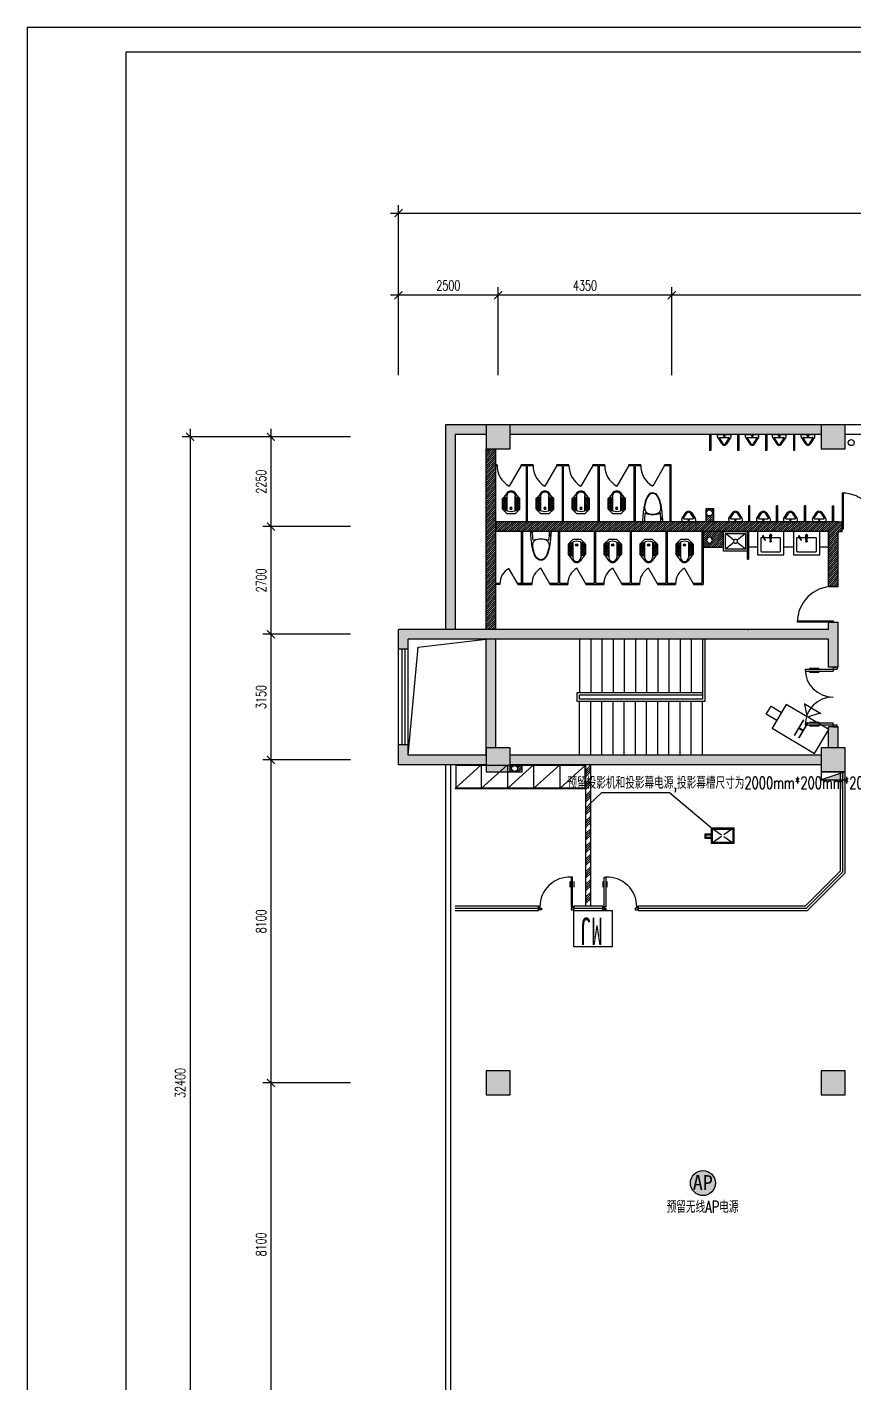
# Model space of a CAD drawing. Extents: x 243000 to 1039751, y -184758 to -16773.
# Drawn here: x 965985 to 986735, y -82988 to -48970 of the extents above; entities that cross this region are included whole.
import ezdxf
from ezdxf.enums import TextEntityAlignment as Align

# ---------------------------------------------------------------- set-up
doc = ezdxf.new("R2010")
doc.units = 0
doc.header["$LTSCALE"] = 1000
doc.header["$MEASUREMENT"] = 0
doc.layers.get('0').update_dxf_attribs({"linetype": 'CONTINUOUS'})
for name, color, linetype in [('2F-p', 2, 'CONTINUOUS'), ('_PAS CABLE TRAY', 7, 'CONTINUOUS'), ('rd-PDS点', 3, 'CONTINUOUS'), ('WALL', 7, 'CONTINUOUS'), ('Z-TEXT', 7, 'CONTINUOUS'), ('会议', 7, 'CONTINUOUS'), ('图框', 7, 'CONTINUOUS'), ('家具', 2, 'CONTINUOUS'), ('楼梯', 4, 'CONTINUOUS'), ('洁具', 4, 'CONTINUOUS'), ('消火栓', 1, 'CONTINUOUS'), ('玻璃线', 5, 'CONTINUOUS'), ('轴线标注', 1, 'CONTINUOUS'), ('门', 3, 'CONTINUOUS')]:
    doc.layers.add(name, color=color, linetype=linetype)
doc.styles.add('CHINESE', font='')
doc.styles.add('DIM_FONT', font='romans.shx', dxfattribs={"width": 0.7, "height": 250, "bigfont": 'hztxt.shx'})
doc.styles.add('rd-1', font='')
doc.styles.add('ROMANS', font='romans.shx', dxfattribs={"width": 0.7, "bigfont": 'hzdxf.shx'})
doc.styles.get("Standard").update_dxf_attribs({"font": '', "width": 0.6})
doc.styles.get('CHINESE').set_extended_font_data('NSimSun')
doc.styles.get('rd-1').set_extended_font_data('SimSun')
doc.styles.get('Standard').set_extended_font_data('SimSun')
pattern_1 = [(45, (482443.937, 25428.028), (-26.5165043, 26.5165043), [])]

# ---------------------------------------------------------------- blocks, each defined once
blk = doc.blocks.new('_fzh')
at = {"layer": 'WALL'}
blk.add_hatch(color=7, dxfattribs=at).paths.add_polyline_path([(0.5, 0.5), (-0.5, 0.5), (-0.5, -0.5), (0.5, -0.5)])
at = {"layer": 'WALL', "color": 7}
blk.add_lwpolyline([(-0.5, -0.5), (0.5, -0.5), (0.5, 0.5), (-0.5, 0.5)], close=True, dxfattribs=at)
blk = doc.blocks.new('_LV12')
at = {"color": 8}
for p, q in [((-250, -50), (-39, -219)), ((-250, -450), (-39, -281)), ((39, -219), (250, -50)), ((39, -281), (250, -450))]:
    blk.add_line(p, q, dxfattribs=at)
for points in [[(300, -500), (300, 0), (-300, 0), (-300, -500)], [(250, -450), (250, -50), (-250, -50), (-250, -450)]]:
    blk.add_lwpolyline(points, close=True, dxfattribs=at)
blk.add_circle((0, -250), 50, dxfattribs=at)
blk = doc.blocks.new('_LV13')
at = {"color": 8}
blk.add_circle((0, 0), 0.5, dxfattribs=at)
blk = doc.blocks.new('sdg')
at = {"layer": '洁具', "color": 8}
for p, q in [((-20737, -199410), (-21397, -199410)), ((-21203, -199632), (-21252, -199548)), ((-21195, -199627), (-21243, -199543)), ((-21082, -199618), (-21088, -199504)), ((-21087, -199520), (-21086, -199504)), ((-21063, -199490), (-21071, -199490)), ((-21052, -199618), (-21046, -199504)), ((-21048, -199504), (-21047, -199520))]:
    blk.add_line(p, q, dxfattribs=at)
blk.add_lwpolyline([(-21397, -199410), (-21397, -200000), (-20737, -200000), (-20737, -199410)], dxfattribs=at)
blk.add_lwpolyline([(-21084, -199570), (-21297, -199570, 0.414214), (-21317, -199590), (-21317, -199900, 0.414214), (-21297, -199920), (-20837, -199920, 0.414214), (-20817, -199900), (-20817, -199590, 0.414214), (-20837, -199570), (-21049, -199570)], format="xyb", dxfattribs=at)
blk.add_lwpolyline([(-21047, -199520, 0.105461), (-21049, -199513, 0.10111), (-21053, -199507, 0.09551), (-21059, -199503, 0.091895), (-21067, -199501, 0.091895), (-21075, -199503, 0.09551), (-21081, -199507, 0.10111), (-21086, -199513, 0.105461), (-21087, -199520, 0.105461), (-21085, -199527, 0.10111), (-21081, -199533, 0.09551), (-21075, -199537, 0.091895), (-21067, -199538, 0.091895), (-21059, -199537, 0.09551), (-21053, -199533, 0.10111), (-21048, -199527, 0.105461)], format="xyb", close=True, dxfattribs=at)
for centre, radius in [((-21252, -199538), 10), ((-21067, -199661), 21.3)]:
    blk.add_circle(centre, radius, dxfattribs=at)
for centre, radius, start, end in [((-21252, -199538), 17.5, 316.8257, 283.6226), ((-21199, -199629), 5, 210.2242, 30.2242), ((-21067, -199503), 21, 357.2232, 183.2251), ((-21071, -199505), 15, 90.2242, 175.8344), ((-21067, -199605), 19.4, 219.5235, 320.9248), ((-21063, -199505), 15, 4.6139, 90.2242)]:
    blk.add_arc(centre, radius, start, end, dxfattribs=at)
blk = doc.blocks.new('_ArchTick')
at = {"color": 0, "linetype": 'ByBlock', "const_width": 0.15}
blk.add_lwpolyline([(-0.5, -0.5), (0.5, 0.5)], dxfattribs=at)
blk = doc.blocks.new('A$C544B18FA')
at = {"layer": '洁具', "color": 8}
for p, q in [((0, 380), (120, 424)), ((0, 350), (120, 394)), ((0, 120), (0, 380)), ((0, 320), (120, 364)), ((120, 80), (120, 452)), ((320, 80), (320, 452)), ((440, 380), (320, 424)), ((440, 350), (320, 394)), ((440, 320), (320, 364)), ((440, 120), (440, 380)), ((0, 290), (120, 334)), ((0, 260), (120, 304)), ((0, 230), (120, 274)), ((0, 200), (120, 244)), ((0, 170), (120, 214)), ((0, 140), (120, 184)), ((120, 0), (0, 120)), ((7, 113), (120, 154)), ((29, 91), (120, 124)), ((51, 69), (120, 94)), ((440, 290), (320, 334)), ((440, 260), (320, 304)), ((440, 230), (320, 274)), ((440, 200), (320, 244)), ((440, 170), (320, 214)), ((440, 140), (320, 184)), ((433, 113), (320, 154)), ((411, 91), (320, 124)), ((320, 0), (440, 120)), ((389, 69), (320, 94)), ((120, 0), (320, 0))]:
    blk.add_line(p, q, dxfattribs=at)
for radius in [29, 19]:
    blk.add_circle((220, 141), radius, dxfattribs=at)
for centre, radius, start, end in [((-505, 915), 736, 313.38, 329.6162), ((220, 452), 100, 0, 180), ((220, 452), 128, 44.903, 135.097), ((945, 915), 736, 210.3838, 226.62), ((135, 80), 15, 180, 249.7576), ((220, 311), 261, 249.7576, 290.2424), ((305, 80), 15, 290.2424, 0)]:
    blk.add_arc(centre, radius, start, end, dxfattribs=at)
blk = doc.blocks.new('A$C48413B5D')
at = {"color": 8}
for p, q in [((0, 22), (0, 487)), ((61, 36), (105, 41)), ((63, 20), (61, 36)), ((106, 24), (63, 20)), ((105, 44), (71, 41)), ((71, 41), (71, 38)), ((105, 41), (105, 44)), ((105, 41), (106, 24))]:
    blk.add_line(p, q, dxfattribs=at)
for centre, radius, start, end in [((21, 488), 21.3, 84.3694, 181.1223), ((10, 453), 9.5, 88.8366, 186.8562), ((-31, -1525), 1988, 82.9992, 88.8366), ((-262, -3912), 4431, 81.6916, 86.3021), ((647, 263), 463, 157.9556, 180.9676), ((345, 310), 151, 82.9692, 172.1351), ((210, 440), 8.29, 337.9556, 81.067), ((251, -436), 903, 68.4531, 82.8162), ((234, -509), 991, 70.7068, 81.6781), ((381, -4), 467, 50.0653, 67.1827), ((412, 45), 398, 49.2492, 64.5915), ((587, 255), 124, 359.2097, 47.3582), ((604, 263), 119, 355.5423, 49.9861), ((10, 56), 9.5, 173.1438, 271.1634), ((21, 21), 21.3, 178.8777, 275.6306), ((-31, 2034), 1988, 271.1634, 277.0008), ((-262, 4422), 4431, 273.6979, 278.3084), ((647, 246), 463, 179.0324, 202.0444), ((703, 260), 513, 172.1351, 180.5584), ((703, 249), 513, 179.4416, 187.8649), ((345, 199), 151, 187.8649, 277.0308), ((210, 69), 8.29, 278.933, 22.0444), ((251, 945), 903, 277.1838, 291.5469), ((234, 1018), 991, 278.3219, 289.2932), ((381, 513), 467, 292.8173, 309.9347), ((412, 464), 398, 295.4085, 310.7508), ((587, 254), 124, 312.6366, 359.6318), ((604, 246), 119, 309.9347, 3.6449)]:
    blk.add_arc(centre, radius, start, end, dxfattribs=at)
blk = doc.blocks.new('542422')
at = {"layer": '消火栓'}
blk.add_hatch(color=7, dxfattribs=at).paths.add_polyline_path([(116564, 164856), (115964, 164656), (116564, 164656)])
at = {"layer": '消火栓', "color": 7}
blk.add_line((116564, 164856), (115964, 164656), dxfattribs=at)
blk.add_lwpolyline([(115964, 164856), (115964, 164656), (116564, 164656), (116564, 164856)], close=True, dxfattribs=at)
blk = doc.blocks.new('_LV7')
at = {"color": 8}
for p, q in [((-170, -61), (-170, 0)), ((-170, 0), (170, 0)), ((170, -61), (170, 0)), ((-162, -88), (-69, -231)), ((-124, -91), (-43, -216)), ((-116, -76), (116, -76)), ((43, -216), (124, -91)), ((69, -231), (162, -88))]:
    blk.add_line(p, q, dxfattribs=at)
blk.add_circle((0, -38), 17.7, dxfattribs=at)
for centre, radius, start, end in [((-120, -61), 50, 180, 213.0863), ((-116, -86), 10, 90, 213.0863), ((0, -191), 80, 210, 330), ((0, -191), 50, 210, 330), ((116, -86), 10, 326.9137, 90), ((120, -61), 50, 326.9137, 0)]:
    blk.add_arc(centre, radius, start, end, dxfattribs=at)
blk = doc.blocks.new('qjjk')
at = {"layer": 'rd-PDS点', "color": 4, "linetype": 'Continuous', "lineweight": -3, "ltscale": 0.0001}
for p, q in [((9508382, 12632673), (9508383, 12633199)), ((9508383, 12633199), (9509319, 12633199)), ((9509319, 12633199), (9509318, 12632672)), ((9508382, 12633024), (9508148, 12633024)), ((9508148, 12633024), (9508148, 12632848)), ((9508148, 12632848), (9508382, 12632848)), ((9509318, 12632672), (9508382, 12632673)), ((9508850, 12632672), (9508685, 12632490)), ((9509016, 12632489), (9508850, 12632672)), ((9508664, 12632484), (9509032, 12632484))]:
    blk.add_line(p, q, dxfattribs=at)
at = {"layer": 'rd-PDS点', "color": 4, "linetype": 'Continuous', "lineweight": -3, "ltscale": 0.0001, "style": 'rd-1', "oblique": 360, "width": 0.7}
blk.add_text('H', height=351, rotation=359.9685, dxfattribs=at).set_placement((9508863, 12632927), align=Align.MIDDLE)
blk = doc.blocks.new('MJ')
at = {"color": 3}
for p, q in [((289112, -76525), (290067, -76525)), ((289112, -77430), (289112, -76525)), ((290067, -76525), (290067, -77430)), ((290067, -77430), (289112, -77430))]:
    blk.add_line(p, q, dxfattribs=at)
at = {"color": 3, "insert": (289350, -76571), "char_height": 684.3, "width": 2771.37, "attachment_point": 1}
blk.add_mtext('MJ', dxfattribs=at)
blk = doc.blocks.new('ap')
at = {"layer": '_PAS CABLE TRAY', "linetype": 'ByBlock'}
h = blk.add_hatch(color=6, dxfattribs=at)
h.set_gradient(color1=(255, 0, 191), one_color=1, tint=1, name='SPHERICAL')
h.paths.add_polyline_path([(398747, 179710, 1), (398153, 179710, 1)])
at = {"layer": '_PAS CABLE TRAY', "color": 24, "linetype": 'ByBlock'}
blk.add_circle((398450, 179710), 297, dxfattribs=at)
at = {"layer": '_PAS CABLE TRAY', "color": 6, "linetype": 'ByBlock', "insert": (398210, 179900), "char_height": 350, "width": 670, "attachment_point": 1, "style": 'CHINESE'}
blk.add_mtext('{\\fSimSun|b0|i0|c0|p2;\\C4;AP}', dxfattribs=at)
blk = doc.blocks.new('fasdfa')
at = {"color": 4}
for p, q in [((898917, -115832), (927878, -115832)), ((898917, -115832), (898917, -136309)), ((899892, -116076), (927634, -116076)), ((899892, -136065), (899892, -116076))]:
    blk.add_line(p, q, dxfattribs=at)

msp = doc.modelspace()

# ---------------------------------------------------------------- hatches: boundary and pattern name
at = {"layer": 'WALL'}
for points in [[(976714.4, -59182.4), (977494.4, -59182.5), (977494.4, -58942.5), (976474.4, -58942.4), (976474.4, -64072.4), (976714.4, -64072.4)], [(978094.4, -58942.5), (978094.4, -59182.5), (985894.4, -59182.5), (985894.4, -58942.5)], [(977494.4, -67042.5), (977734.4, -67042.5), (977734.4, -64312.5), (977494.4, -64312.5)], [(977494.4, -67462.5), (977494.4, -67222.4), (975534.4, -67222.4), (975534.4, -66967.5), (975294.4, -66967.5), (975294.4, -67462.5)]]:
    msp.add_hatch(color=7, dxfattribs=at).paths.add_polyline_path(points)
h = msp.add_hatch(dxfattribs=at)
h.set_pattern_fill('ANSI31', scale=300, style=0)
h.set_pattern_definition(pattern_1)
h.paths.add_polyline_path([(977734.4, -59542.5), (977494.4, -59542.5), (977494.4, -64072.4), (977734.4, -64072.4)])
h = msp.add_hatch(dxfattribs=at)
h.set_pattern_fill('ANSI31', scale=300, style=0)
h.set_pattern_definition(pattern_1)
h.paths.add_polyline_path([(983199.5, -61050.6), (983002, -61050.6), (983002, -61372.4), (983199.5, -61372.4)])
h.paths.add_polyline_path([(983015.8, -61151.6, -1), (983165.8, -61151.6, -1)], flags=16)
h = msp.add_hatch(dxfattribs=at)
h.set_pattern_fill('ANSI31', scale=300, style=0)
h.set_pattern_definition(pattern_1)
h.paths.add_polyline_path([(986414.4, -61372.4), (986314.4, -61372.4), (977734.4, -61372.4), (977734.4, -61612.5), (986074.4, -61612.5), (986074.4, -62992.4), (986314.4, -62992.4), (986314.4, -61612.5), (986414.4, -61612.5)])
h = msp.add_hatch(dxfattribs=at)
h.set_pattern_fill('ANSI31', scale=300, style=0)
h.set_pattern_definition(pattern_1)
h.paths.add_polyline_path([(983444.4, -61612.5), (982929.4, -61612.5), (982929.4, -62012.5), (983444.4, -62012.5)])
h.paths.add_polyline_path([(983015.8, -61833.3, -1), (983165.8, -61833.3, -1)], flags=16)
h = msp.add_hatch(color=7, dxfattribs=at)
h.paths.add_polyline_path([(985894.4, -67222.4), (978094.4, -67222.4), (978094.4, -67462.5), (982994.4, -67462.5), (982994.4, -67462.5), (983494.4, -67462.5), (983494.4, -67462.5), (985894.4, -67462.5)])
h.paths.add_polyline_path([(986314.4, -66517.5), (986288.1, -66517.5), (986288.1, -66517.5), (986188.1, -66517.5), (986188.1, -66517.5), (986074.4, -66517.5), (986074.4, -67042.5), (986314.4, -67042.5)])
h.paths.add_polyline_path([(986314.4, -63892.4), (986074.4, -63892.4), (986074.4, -64072.4), (975294.4, -64072.4), (975294.4, -64567.5), (975534.4, -64567.5), (975534.4, -64312.5), (977494.4, -64312.5), (977494.4, -64312.5), (977494.4, -64312.5), (986074.4, -64312.5), (986074.4, -65017.5), (986314.4, -65017.5)])
h = msp.add_hatch(dxfattribs=at)
h.set_pattern_fill('ANSI31', scale=300, style=0)
h.set_pattern_definition(pattern_1)
h.paths.add_polyline_path([(978394.4, -67642.5), (978394.4, -67462.5), (978094.4, -67462.5), (978094.4, -67642.5)])
h.paths.add_polyline_path([(978130.6, -67557.4, -1), (978280.6, -67557.4, -1)], flags=16)
h = msp.add_hatch(dxfattribs=at)
h.set_pattern_fill('ANSI34', scale=300, style=0)
h.set_pattern_definition([(45, (482443.94, 25428.03), (-159.09903, 159.09903), []), (45, (482496.97, 25428.03), (-159.09903, 159.09903), []), (45, (482550, 25428.03), (-159.09903, 159.09903), []), (45, (482603.04, 25428.03), (-159.09903, 159.09903), [])])
h.paths.add_polyline_path([(980114.4, -67462.5), (979994.4, -67462.5), (979994.4, -71002.5), (980114.4, -71002.5)])

# ---------------------------------------------------------------- linework, layer by layer
at = {"layer": 'WALL', "color": 7}
for p, q in [((976474.4, -58942.4), (976474.4, -64072.4)), ((977494.4, -58942.5), (976474.4, -58942.4)), ((976714.4, -59182.4), (976714.4, -64072.4)), ((977494.4, -59182.5), (976714.4, -59182.4)), ((1010114.4, -58942.5), (977494.4, -58942.5)), ((985894.4, -59182.5), (978094.4, -59182.5)), ((982844.8, -58942.4), (982844.8, -58942.5)), ((1002094.4, -59182.5), (986494.4, -59182.5)), ((977494.4, -64072.4), (977494.4, -59542.5)), ((977734.4, -64072.4), (977734.4, -59542.5)), ((983199.5, -61050.6), (983002, -61050.6)), ((983002, -61050.6), (983002, -61372.4)), ((983199.5, -61372.4), (983199.5, -61050.6)), ((986314.4, -61372.4), (977734.4, -61372.4)), ((977734.4, -61372.4), (977734.4, -61612.5)), ((986314.4, -61372.4), (986414.4, -61372.4)), ((986414.4, -61612.5), (986414.4, -61372.4)), ((986074.4, -61612.5), (977734.4, -61612.5)), ((983444.4, -62012.5), (983444.4, -61612.5)), ((986074.4, -62992.4), (986074.4, -61612.5)), ((986074.4, -62992.4), (986074.4, -61612.5)), ((986314.4, -62992.4), (986314.4, -61612.5)), ((986314.4, -61612.5), (986414.4, -61612.5)), ((982929.4, -62012.5), (983444.4, -62012.5)), ((986074.4, -62992.4), (986314.4, -62992.4)), ((986074.4, -62992.4), (986314.4, -62992.4)), ((986074.4, -64072.4), (986074.4, -63892.4)), ((986074.4, -63892.4), (986314.4, -63892.4)), ((986074.4, -64072.4), (986074.4, -63892.4)), ((986074.4, -63892.4), (986314.4, -63892.4)), ((986314.4, -65017.5), (986314.4, -63892.4)), ((986074.4, -64072.4), (975294.4, -64072.4)), ((975294.4, -64567.5), (975294.4, -64072.4)), ((975534.4, -64567.5), (975294.4, -64567.5)), ((986074.4, -64312.5), (975534.4, -64312.5)), ((975534.4, -64567.5), (975534.4, -64312.5)), ((975534.4, -67222.4), (975791.3, -64515.3)), ((975791.3, -64515.3), (977494.4, -64312.5)), ((977494.4, -67222.4), (977494.4, -64312.5)), ((977734.4, -67042.5), (977734.4, -64312.5)), ((986074.4, -65017.5), (986074.4, -64312.5)), ((986314.4, -65017.5), (986074.4, -65017.5)), ((986188.1, -65017.5), (986288.1, -65017.5)), ((986074.4, -67042.5), (986074.4, -66517.5)), ((986314.4, -66517.5), (986074.4, -66517.5)), ((986188.1, -66517.5), (986288.1, -66517.5)), ((986314.4, -67042.5), (986314.4, -66517.5)), ((975294.4, -67462.5), (975294.4, -66967.5)), ((975534.4, -66967.5), (975294.4, -66967.5)), ((975534.4, -67222.4), (975534.4, -66967.5)), ((975294.4, -67462.5), (975294.4, -67222.4)), ((977494.4, -67222.4), (975534.4, -67222.4)), ((985894.4, -67222.4), (978094.4, -67222.4)), ((977494.4, -67462.5), (975294.4, -67462.5)), ((985894.4, -67462.5), (978094.4, -67462.5)), ((978094.4, -67642.5), (978394.4, -67642.5)), ((978394.4, -67642.5), (978394.4, -67462.5))]:
    msp.add_line(p, q, dxfattribs=at)
msp.add_lwpolyline([(982929.4, -61612.5), (982929.4, -62012.5)], dxfattribs=at)
for centre in [(986644.4, -59387.4), (978205.6, -67557.4)]:
    msp.add_circle(centre, 75, dxfattribs=at)
at = {"layer": '会议', "color": 6}
for p, q in [((983139.9, -69047.4), (983393.2, -69224.9)), ((983704.9, -69048.2), (983451.2, -69224.9)), ((983393.1, -69265.4), (983139.4, -69442.2)), ((983451.1, -69265.5), (983704.4, -69442.9))]:
    msp.add_line(p, q, dxfattribs=at)
for points in [[(983139.9, -69047.4), (983704.9, -69048.2), (983704.4, -69442.9), (983139.4, -69442.2)], [(982981.9, -69195.2), (983142.8, -69195.4), (983142.6, -69314.5), (982981.8, -69314.3)], [(983000.7, -69218.9), (983145.1, -69219), (983145, -69291.2), (983000.6, -69291)], [(983169.9, -69077.5), (983674.8, -69078.1), (983674.4, -69412.9), (983169.4, -69412.2)]]:
    msp.add_lwpolyline(points, close=True, dxfattribs=at)
at = {"layer": '家具', "color": 7}
for p, q in [((976714.4, -68062.5), (977370.4, -67462.5)), ((977370.4, -67462.5), (977370.4, -68062.5)), ((977370.4, -68062.5), (978026.4, -67462.5)), ((978026.4, -67462.5), (978026.4, -68062.5)), ((978026.4, -68062.5), (978682.4, -67462.5)), ((978682.4, -67462.5), (978682.4, -68062.5)), ((978682.4, -68062.5), (979338.4, -67462.5)), ((979338.4, -67462.5), (979338.4, -68062.5)), ((979338.4, -68062.5), (979994.4, -67462.5)), ((976714.4, -68062.5), (979994.4, -68062.5))]:
    msp.add_line(p, q, dxfattribs=at)
msp.add_lwpolyline([(976734.4, -68042.5), (979974.4, -68042.5), (979974.4, -67482.5), (976734.4, -67482.5)], close=True, dxfattribs=at)
at = {"layer": '楼梯', "color": 7}
for p, q in [((979834.4, -64312.5), (979834.4, -65652.5)), ((980114.4, -64312.5), (980114.4, -65652.5)), ((980394.4, -64312.5), (980394.4, -65652.5)), ((980674.4, -64312.5), (980674.4, -65652.5)), ((980954.4, -64312.5), (980954.4, -65652.5)), ((981234.4, -64312.5), (981234.4, -65652.5)), ((981514.4, -64312.5), (981514.4, -65652.5)), ((981794.4, -64312.5), (981794.4, -65652.5)), ((982074.4, -64312.5), (982074.4, -65652.5)), ((982354.4, -64312.5), (982354.4, -65652.5)), ((982634.4, -64312.5), (982634.4, -65652.5)), ((982914.4, -64312.5), (982914.4, -65652.5)), ((982974.4, -64312.5), (982974.4, -65882.5)), ((979774.4, -65882.5), (979774.4, -65652.5)), ((979774.4, -65652.5), (982914.4, -65652.5)), ((982914.4, -65652.5), (982914.4, -65822.5)), ((982974.4, -65882.5), (979774.4, -65882.5)), ((979834.4, -65822.5), (979834.4, -65712.5)), ((979834.4, -65712.5), (982914.4, -65712.5)), ((982914.4, -65822.5), (979834.4, -65822.5)), ((979834.4, -67222.5), (979834.4, -65882.5)), ((980114.4, -67222.5), (980114.4, -65882.5)), ((980394.4, -67222.5), (980394.4, -65882.5)), ((980674.4, -67222.5), (980674.4, -65882.5)), ((980954.4, -67222.5), (980954.4, -65882.5)), ((981234.4, -67222.5), (981234.4, -65882.5)), ((981514.4, -67222.5), (981514.4, -65882.5)), ((981794.4, -67222.5), (981794.4, -65882.5)), ((982074.4, -67222.5), (982074.4, -65882.5)), ((982354.4, -67222.5), (982354.4, -65882.5)), ((982634.4, -67222.5), (982634.4, -65882.5)), ((982914.4, -67222.5), (982914.4, -65882.5))]:
    msp.add_line(p, q, dxfattribs=at)
at = {"layer": '洁具', "color": 7}
for p, q in [((983124.4, -59582.5), (983094.4, -59582.5)), ((983824.4, -59582.5), (983794.4, -59582.5)), ((984524.4, -59582.5), (984494.4, -59582.5)), ((985224.4, -59582.5), (985194.4, -59582.5)), ((977767, -59942.4), (977734.4, -59942.4)), ((977767, -59972.4), (977734.4, -59972.4)), ((977767, -59972.4), (977767, -59942.4)), ((978367, -59957.4), (978067, -60477)), ((978667, -59942.4), (978367, -59942.4)), ((978367, -59972.4), (978367, -59942.4)), ((978667, -59942.4), (978367, -59942.4)), ((978367, -59972.4), (978367, -59942.4)), ((978502, -59972.4), (978367, -59972.4)), ((978502, -59972.4), (978367, -59972.4)), ((978502, -61372.4), (978502, -59972.4)), ((978502, -61372.4), (978502, -59972.4)), ((978532, -61372.4), (978532, -59972.4)), ((978532, -61372.4), (978532, -59972.4)), ((978667, -59972.4), (978532, -59972.4)), ((978667, -59972.4), (978667, -59942.4)), ((979267, -59957.4), (978967, -60477)), ((979567, -59942.4), (979267, -59942.4)), ((979267, -59972.4), (979267, -59942.4)), ((979567, -59942.4), (979267, -59942.4)), ((979267, -59972.4), (979267, -59942.4)), ((979402, -59972.4), (979267, -59972.4)), ((979402, -59972.4), (979267, -59972.4)), ((979402, -61372.4), (979402, -59972.4)), ((979402, -61372.4), (979402, -59972.4)), ((979432, -61372.4), (979432, -59972.4)), ((979432, -61372.4), (979432, -59972.4)), ((979567, -59972.4), (979432, -59972.4)), ((979567, -59972.4), (979567, -59942.4)), ((980167, -59957.4), (979867, -60477)), ((980467, -59942.4), (980167, -59942.4)), ((980167, -59972.4), (980167, -59942.4)), ((980302, -59972.4), (980167, -59972.4)), ((980302, -61372.4), (980302, -59972.4)), ((980332, -61372.4), (980332, -59972.4)), ((980467, -59972.4), (980332, -59972.4)), ((980467, -59972.4), (980467, -59942.4)), ((981067, -59957.4), (980767, -60477)), ((981367, -59942.4), (981067, -59942.4)), ((981067, -59972.4), (981067, -59942.4)), ((981202, -59972.4), (981067, -59972.4)), ((981202, -61372.4), (981202, -59972.4)), ((981202, -61372.4), (981202, -59972.4)), ((981232, -59942.4), (981232, -59942.4)), ((981232, -61372.4), (981232, -59972.4)), ((981232, -61372.4), (981232, -59972.4)), ((981367, -59972.4), (981232, -59972.4)), ((981367, -59972.4), (981232, -59972.4)), ((981367, -59972.4), (981367, -59942.4)), ((981967, -59957.4), (981667, -60477)), ((982132, -59942.4), (981967, -59942.4)), ((981967, -59972.4), (981967, -59942.4)), ((982102, -59972.4), (981967, -59972.4)), ((982102, -61372.4), (982102, -59972.4)), ((982132, -61372.4), (982132, -59942.4)), ((984104.4, -60972.4), (984074.4, -60972.4)), ((984804.4, -60972.4), (984774.4, -60972.4)), ((985504.4, -60972.4), (985474.4, -60972.4)), ((986177, -60972.4), (986207, -60972.4)), ((978369.4, -61612.5), (978369.4, -62942.5)), ((978399.4, -61612.5), (978399.4, -62912.5)), ((979299.4, -61612.5), (979299.4, -62912.5)), ((979329.4, -61612.5), (979329.4, -62912.5)), ((980199.4, -61612.5), (980199.4, -62912.5)), ((980199.4, -61612.5), (980199.4, -62912.5)), ((980229.4, -61612.5), (980229.4, -62912.5)), ((980229.4, -61612.5), (980229.4, -62912.5)), ((981099.4, -61612.5), (981099.4, -62912.5)), ((981129.4, -61612.5), (981129.4, -62912.5)), ((981999.4, -61612.5), (981999.4, -62912.5)), ((981999.4, -61612.5), (981999.4, -62912.5)), ((982029.4, -61612.5), (982029.4, -62912.5)), ((982029.4, -61612.5), (982029.4, -62942.5)), ((982899.4, -61612.5), (982899.4, -62912.5)), ((982899.4, -61612.5), (982899.4, -62912.5)), ((982929.4, -61612.5), (982929.4, -62912.5)), ((982929.4, -61612.5), (982929.4, -62942.5)), ((984044.4, -62312.2), (984044.4, -61612.5)), ((984074.4, -62212.5), (984074.4, -61612.5)), ((984074.4, -62312.2), (984074.4, -61612.5)), ((986074.4, -61612.5), (986074.4, -62212.5)), ((986074.4, -61612.5), (986074.4, -62212.5)), ((984294.4, -62012.5), (984074.4, -62012.5)), ((985194.4, -62012.5), (984954.4, -62012.5)), ((986074.4, -62012.5), (985854.4, -62012.5)), ((978285.8, -62931.2), (978060.8, -62541.4)), ((979089.4, -62927.5), (978864.4, -62537.8)), ((979989.4, -62927.5), (979764.4, -62537.8)), ((980889.4, -62927.5), (980664.4, -62537.8)), ((981789.4, -62927.5), (981564.4, -62537.8)), ((982689.4, -62927.5), (982464.4, -62537.8)), ((984044.4, -62312.2), (984074.4, -62312.2)), ((977734.4, -62912.5), (977836.2, -62912.5)), ((977835.8, -62912.5), (977835.8, -62942.5)), ((978285.8, -62912.5), (978639.4, -62912.5)), ((978285.8, -62912.5), (978285.8, -62942.5)), ((978639.4, -62912.5), (978639.4, -62942.5)), ((979089.4, -62912.5), (979299.4, -62912.5)), ((979089.4, -62912.5), (979089.4, -62942.5)), ((979329.4, -62912.5), (979539.4, -62912.5)), ((979539.4, -62912.5), (979539.4, -62942.5)), ((979989.4, -62912.5), (980199.4, -62912.5)), ((979989.4, -62912.5), (979989.4, -62942.5)), ((980229.4, -62912.5), (980439.4, -62912.5)), ((980439.4, -62912.5), (980439.4, -62942.5)), ((980889.4, -62912.5), (981099.4, -62912.5)), ((980889.4, -62912.5), (980889.4, -62942.5)), ((981129.4, -62912.5), (981339.4, -62912.5)), ((981339.4, -62912.5), (981339.4, -62942.5)), ((981789.4, -62912.5), (981999.4, -62912.5)), ((981789.4, -62912.5), (981789.4, -62942.5)), ((982029.4, -62912.5), (982239.4, -62912.5)), ((982239.4, -62912.5), (982239.4, -62942.5)), ((982689.4, -62912.5), (982899.4, -62912.5)), ((982689.4, -62912.5), (982689.4, -62942.5)), ((977835.8, -62942.5), (977734.4, -62942.5)), ((978285.8, -62942.5), (978639.4, -62942.5)), ((979089.4, -62942.5), (979539.4, -62942.5)), ((979989.4, -62942.5), (980229.4, -62942.5)), ((980199.4, -62942.5), (980199.4, -62942.5)), ((980199.4, -62942.5), (980439.4, -62942.5)), ((980889.4, -62942.5), (981339.4, -62942.5)), ((981789.4, -62942.5), (982029.4, -62942.5)), ((981789.4, -62942.5), (982239.4, -62942.5)), ((982689.4, -62942.5), (982929.4, -62942.5)), ((984044.4, -64072.4), (984074.4, -64072.4))]:
    msp.add_line(p, q, dxfattribs=at)
for points in [[(983094.4, -59182.5), (983094.4, -59582.5)], [(983124.4, -59182.5), (983124.4, -59582.5)], [(983794.4, -59182.5), (983794.4, -59582.5)], [(983824.4, -59182.5), (983824.4, -59582.5)], [(984494.4, -59182.5), (984494.4, -59582.5)], [(984524.4, -59182.5), (984524.4, -59582.5)], [(985194.4, -59182.5), (985194.4, -59582.5)], [(985224.4, -59182.5), (985224.4, -59582.5)], [(984074.4, -61372.4), (984074.4, -60972.4)], [(984104.4, -61372.4), (984104.4, -60972.4)], [(984774.4, -61372.4), (984774.4, -60972.4)], [(984804.4, -61372.4), (984804.4, -60972.4)], [(985474.4, -61372.4), (985474.4, -60972.4)], [(985504.4, -61372.4), (985504.4, -60972.4)], [(986177, -61372.4), (986177, -60972.4)], [(986207, -61372.4), (986207, -60972.4)]]:
    msp.add_lwpolyline(points, dxfattribs=at)
for centre, radius, start, end in [((978349.2, -59967.7), 582.3, 178.9911, 241.0089), ((979249.2, -59967.7), 582.3, 178.9911, 241.0089), ((980149.2, -59967.7), 582.3, 178.9911, 241.0089), ((981049.2, -59967.7), 582.3, 178.9911, 241.0089), ((981949.2, -59967.7), 582.3, 178.9911, 241.0089), ((978285.8, -62931.2), 450, 120, 180), ((979089.4, -62927.5), 450, 120, 180), ((979989.4, -62927.5), 450, 120, 180), ((980889.4, -62927.5), 450, 120, 180), ((981789.4, -62927.5), 450, 120, 180), ((982689.4, -62927.5), 450, 120, 180)]:
    msp.add_arc(centre, radius, start, end, dxfattribs=at)
at = {"layer": '玻璃线', "color": 7}
for p, q in [((975294.4, -66967.5), (975294.4, -64567.5)), ((975374.4, -64567.5), (975374.4, -66967.5)), ((975454.4, -64567.5), (975454.4, -66967.5)), ((975534.4, -66967.5), (975534.4, -64567.5)), ((976474.4, -67462.5), (976474.4, -91942.5)), ((976594.4, -67462.5), (976594.4, -91822.4)), ((979994.4, -71002.5), (979994.4, -67462.5)), ((980114.4, -71002.5), (980114.4, -67462.5)), ((986374.4, -70122.5), (986374.4, -67642.5)), ((986434.4, -70147.4), (986434.4, -67642.5)), ((986494.4, -70172.2), (986494.4, -67642.5)), ((985494.4, -71002.5), (986374.4, -70122.5)), ((985519.2, -71062.5), (986434.4, -70147.4)), ((985544.1, -71122.5), (986494.4, -70172.2)), ((976714.4, -71062.5), (978803.3, -71062.5)), ((976714.9, -71002.5), (978802.8, -71002.5)), ((978802.8, -71002.5), (978802.8, -71122.5)), ((979693.9, -71002.5), (979693.9, -71122.5)), ((979693.9, -71062.5), (980414.9, -71062.5)), ((979694.4, -71002.5), (980414.4, -71002.5)), ((980414.4, -71002.5), (980414.4, -71122.5)), ((981305.5, -71002.5), (985494.4, -71002.5)), ((981305.5, -71002.5), (981305.5, -71122.5)), ((981305.5, -71062.5), (985519.2, -71062.5)), ((976714.4, -71122.5), (978802.8, -71122.5)), ((979693.9, -71122.5), (980414.4, -71122.5)), ((981305.5, -71122.5), (985544.1, -71122.5))]:
    msp.add_line(p, q, dxfattribs=at)
at = {"layer": '轴线标注', "color": 1}
for p, q in [((975094.4, -53632.3), (1012194.4, -53632.3)), ((975294.4, -55632.3), (975294.4, -53432.3)), ((977994.4, -55692.7), (975094.4, -55692.7)), ((975294.4, -57692.7), (975294.4, -55492.7)), ((982344.4, -55692.7), (977594.4, -55692.7)), ((977794.4, -57692.7), (977794.4, -55492.7)), ((977794.4, -57692.7), (977794.4, -55492.7)), ((994494.4, -55692.7), (981944.4, -55692.7)), ((982144.4, -57692.7), (982144.4, -55492.7)), ((982144.4, -57692.7), (982144.4, -55492.7)), ((970070, -59042.4), (970070, -91842.4)), ((972094.4, -59042.4), (972094.4, -61692.4)), ((972070, -59242.4), (969870, -59242.4)), ((974094.4, -59242.4), (971894.4, -59242.4)), ((974094.4, -61492.4), (971894.4, -61492.4)), ((974094.4, -61492.4), (971894.4, -61492.4)), ((972094.4, -61292.4), (972094.4, -64392.4)), ((974094.4, -64192.4), (971894.4, -64192.4)), ((974094.4, -64192.4), (971894.4, -64192.4)), ((972094.4, -63992.4), (972094.4, -67542.4)), ((974094.4, -67342.4), (971894.4, -67342.4)), ((974094.4, -67342.4), (971894.4, -67342.4)), ((972094.4, -67142.4), (972094.4, -75642.4)), ((974094.4, -75442.4), (971894.4, -75442.4)), ((974094.4, -75442.4), (971894.4, -75442.4)), ((972094.4, -75242.4), (972094.4, -83742.4))]:
    msp.add_line(p, q, dxfattribs=at)
at = {"layer": '轴线标注'}
for p, q in [((980393.8, -68164.3), (980073.9, -68461.7)), ((980393.8, -68164.3), (982089.6, -68156.4)), ((982089.6, -68156.4), (983139.9, -69047.4))]:
    msp.add_line(p, q, dxfattribs=at)
at = {"layer": '门', "color": 7}
for p, q in [((985488.1, -65067.5), (986288.1, -65067.5)), ((985489.9, -65117.5), (986188.1, -65117.5)), ((985600.1, -65042.5), (985842.5, -65042.5)), ((985600.1, -65142.5), (985842.5, -65142.5)), ((986188.1, -65017.5), (986188.1, -65117.5)), ((986288.1, -65017.5), (986288.1, -65067.5)), ((985488.1, -66467.5), (986288.1, -66467.5)), ((985489.9, -66417.5), (986188.1, -66417.5)), ((985600.1, -66392.5), (985842.5, -66392.5)), ((985600.1, -66492.5), (985842.5, -66492.5)), ((986188.1, -66517.5), (986188.1, -66417.5)), ((986288.1, -66517.5), (986288.1, -66467.5)), ((979588.3, -70394.1), (979588.3, -70536.9)), ((979619.7, -70283.3), (979619.7, -71025.4)), ((979656.8, -70283.3), (979619.7, -70283.3)), ((979656.8, -71025.4), (979656.8, -70283.3)), ((979688.2, -70394.1), (979688.2, -70536.9)), ((980420.7, -70394.1), (980420.7, -70536.9)), ((980452, -71025.4), (980452, -70283.3)), ((980452, -70283.3), (980489.1, -70283.3)), ((980489.1, -70283.3), (980489.1, -71025.4)), ((980520.5, -70394.1), (980520.5, -70536.9)), ((978803.3, -71025.4), (978840.5, -71025.4)), ((978803.3, -71099.6), (978803.3, -71025.4)), ((978803.3, -71099.6), (978803.3, -71025.4)), ((978840.5, -71025.4), (978840.5, -71062.5)), ((978840.5, -71062.5), (978877.6, -71062.5)), ((978877.6, -71062.5), (978877.6, -71099.6)), ((979619.7, -71025.4), (979656.8, -71025.4)), ((979656.8, -71062.5), (979619.7, -71062.5)), ((979619.7, -71062.5), (979619.7, -71099.6)), ((979693.9, -71025.4), (979656.8, -71025.4)), ((979656.8, -71025.4), (979656.8, -71062.5)), ((979693.9, -71099.6), (979693.9, -71025.4)), ((979693.9, -71099.6), (979693.9, -71025.4)), ((980414.9, -71099.6), (980414.9, -71025.4)), ((980414.9, -71025.4), (980452, -71025.4)), ((980489.1, -71025.4), (980452, -71025.4)), ((980452, -71025.4), (980452, -71062.5)), ((980452, -71062.5), (980489.1, -71062.5)), ((980489.1, -71062.5), (980489.1, -71099.6)), ((981231.3, -71062.5), (981231.3, -71099.6)), ((981268.4, -71062.5), (981231.3, -71062.5)), ((981268.4, -71025.4), (981268.4, -71062.5)), ((981305.5, -71025.4), (981268.4, -71025.4)), ((981305.5, -71099.6), (981305.5, -71025.4)), ((978803.3, -71099.6), (978803.3, -71099.6)), ((978877.6, -71099.6), (978803.3, -71099.6)), ((978803.3, -71099.6), (978803.3, -71099.6)), ((979619.7, -71099.6), (979693.9, -71099.6)), ((979693.9, -71099.6), (979693.9, -71099.6)), ((979693.9, -71099.6), (979693.9, -71099.6)), ((980489.1, -71099.6), (980414.9, -71099.6)), ((980414.9, -71099.6), (980414.9, -71099.6)), ((981231.3, -71099.6), (981305.5, -71099.6)), ((981305.5, -71099.6), (981305.5, -71099.6))]:
    msp.add_line(p, q, dxfattribs=at)
for points in [[(986414.4, -61552.5), (986454.4, -61552.5), (986454.4, -60652.5), (986414.4, -60652.5)], [(986194.4, -63892.4), (985294.4, -63892.4), (985294.4, -63852.4), (986194.4, -63852.4)]]:
    msp.add_lwpolyline(points, close=True, dxfattribs=at)
for centre, radius, start, end in [((986414.4, -61552.5), 900, 0, 90), ((986194.4, -63892.4), 900, 90, 180), ((986188.1, -65067.5), 700, 180, 270), ((986188.1, -66467.5), 700, 90, 180), ((979582.6, -71024.5), 742.1, 87.13397, 180.07167), ((980526.3, -71024.5), 742.1, 359.92833, 92.86603)]:
    msp.add_arc(centre, radius, start, end, dxfattribs=at)

# ---------------------------------------------------------------- block references
at = {"color": 4, "lineweight": 5, "xscale": 2.547089064726606, "yscale": 2.547089064610191, "zscale": 2.5470890645979}
msp.add_blockref('fasdfa', (-1323636.5, 246064.5), dxfattribs=at)
at = {"layer": '2F-p', "xscale": -1.319999999982431, "yscale": 1.320000000036089, "zscale": 1.32, "rotation": 149.2001100606787}
msp.add_blockref('qjjk', (-1257502.8, 20683992.3), dxfattribs=at)
at = {"layer": '_PAS CABLE TRAY', "color": 6, "linetype": 'ByBlock', "xscale": 1.055999999982305, "yscale": 1.056000000011409, "zscale": 1.056}
msp.add_blockref('ap', (562162.8, -267727.7), dxfattribs=at)
at = {"layer": 'WALL', "color": 7}
for name, p, xscale, yscale, zscale in [('_fzh', (977794.4, -59242.5), 600, 600, 600), ('_fzh', (986194.4, -59242.5), 600, 600, 600), ('_LV13', (983090.8, -61151.6), 150, 150, 150), ('_fzh', (977794.4, -67342.5), 600, 600, 600), ('_fzh', (986194.4, -67342.5), 600, 600, 600), ('_fzh', (977794.4, -75442.5), 600, 600, 600), ('_fzh', (986194.4, -75442.5), 600, 600, 600)]:
    msp.add_blockref(name, p, dxfattribs=dict(at, xscale=xscale, yscale=yscale, zscale=zscale))
at = {"layer": 'WALL', "color": 7, "xscale": -150, "yscale": 150, "zscale": 150, "rotation": 180}
msp.add_blockref('_LV13', (983090.8, -61833.3), dxfattribs=at)
at = {"layer": '图框', "color": 5, "rotation": 180}
msp.add_blockref('MJ', (1269760.9, -148552.8), dxfattribs=at)
at = {"layer": '洁具', "color": 7}
for name, p, rotation in [('_LV7', (983461.8, -59182.5), 6.962257280919009e-05), ('_LV7', (984161.8, -59182.5), 6.962257280919009e-05), ('_LV7', (984839.4, -59182.5), 6.962257280919009e-05), ('_LV7', (985560.7, -59182.5), 6.962257280919009e-05), ('A$C48413B5D', (981921.6, -61372.4), 90), ('A$C544B18FA', (979984.4, -61812.5), 180), ('A$C544B18FA', (980884.4, -61812.5), 180), ('A$C544B18FA', (981784.4, -61812.5), 180), ('A$C544B18FA', (982684.4, -61812.5), 180)]:
    msp.add_blockref(name, p, dxfattribs=dict(at, rotation=rotation))
at = {"layer": '洁具', "color": 7, "xscale": -1}
for p in [(978338.2, -61172.4), (979187, -61172.4), (980087, -61172.4), (980987, -61172.4)]:
    msp.add_blockref('A$C544B18FA', p, dxfattribs=at)
for name, p, rotation in [('_LV7', (982567, -61372.4), 179.9999303774271), ('_LV7', (983741.8, -61372.4), 179.9999303774271), ('_LV7', (984441.8, -61372.4), 179.9999303774271), ('_LV7', (985119.4, -61372.4), 179.9999303774271), ('_LV7', (985840.7, -61372.4), 179.9999303774271), ('A$C48413B5D', (979119, -61612.5), 90), ('_LV12', (983744.4, -61612.4), 6.760986810405711e-05)]:
    msp.add_blockref(name, p, dxfattribs=dict(at, rotation=rotation))
at = {"layer": '洁具', "color": 7}
for p in [(1005691.5, 137797.3), (1006591.5, 137797.3)]:
    msp.add_blockref('sdg', p, dxfattribs=at)
at = {"layer": '消火栓', "color": 7}
msp.add_blockref('542422', (869930.4, -232498.4), dxfattribs=at)
at = {"layer": '轴线标注', "color": 1, "xscale": 200, "yscale": 200, "zscale": 200}
for p, rotation in [((975294.4, -53632.3), 180), ((975294.4, -55692.7), 180), ((977794.4, -55692.7), 180), ((982144.4, -55692.7), 180), ((970070, -59242.4), 90), ((972094.4, -59242.4), 90), ((972094.4, -61492.4), 270), ((972094.4, -61492.4), 90), ((972094.4, -64192.4), 90), ((972094.4, -64192.4), 270), ((972094.4, -67342.4), 90), ((972094.4, -67342.4), 270), ((972094.4, -75442.4), 270), ((972094.4, -75442.4), 90)]:
    msp.add_blockref('_ArchTick', p, dxfattribs=dict(at, rotation=rotation))
for p in [(977794.4, -55692.7), (982144.4, -55692.7)]:
    msp.add_blockref('_ArchTick', p, dxfattribs=at)

# ---------------------------------------------------------------- texts
at = {"layer": 'Z-TEXT', "color": 3, "style": 'ROMANS', "width": 0.7}
for s, p in [('预留投影机和投影幕电源,投影幕槽尺寸为2000mm*200mm*200mm', (983601.7, -68066.9)), ('预留无线AP电源', (982917.1, -78700.5))]:
    msp.add_text(s, height=300, dxfattribs=at).set_placement(p, align=Align.CENTER)
at = {"layer": '轴线标注', "color": 1, "char_height": 250, "attachment_point": 5, "style": 'DIM_FONT'}
for s, insert in [('\\A1;2500', (976544.4, -55447.7)), ('\\A1;4350', (979969.4, -55447.7))]:
    msp.add_mtext(s, dxfattribs=dict(at, insert=insert))
at = {"layer": '轴线标注', "color": 1, "char_height": 250, "attachment_point": 5, "rotation": 90, "style": 'DIM_FONT'}
for s, insert in [('\\A1;2250', (971849.4, -60367.4)), ('\\A1;2700', (971849.4, -62842.4)), ('\\A1;3150', (971849.4, -65767.4)), ('\\A1;8100', (971849.4, -71392.4)), ('\\A1;32400', (969825, -75442.4)), ('\\A1;8100', (971849.4, -79492.4))]:
    msp.add_mtext(s, dxfattribs=dict(at, insert=insert))

doc.saveas('drawing.dxf')
